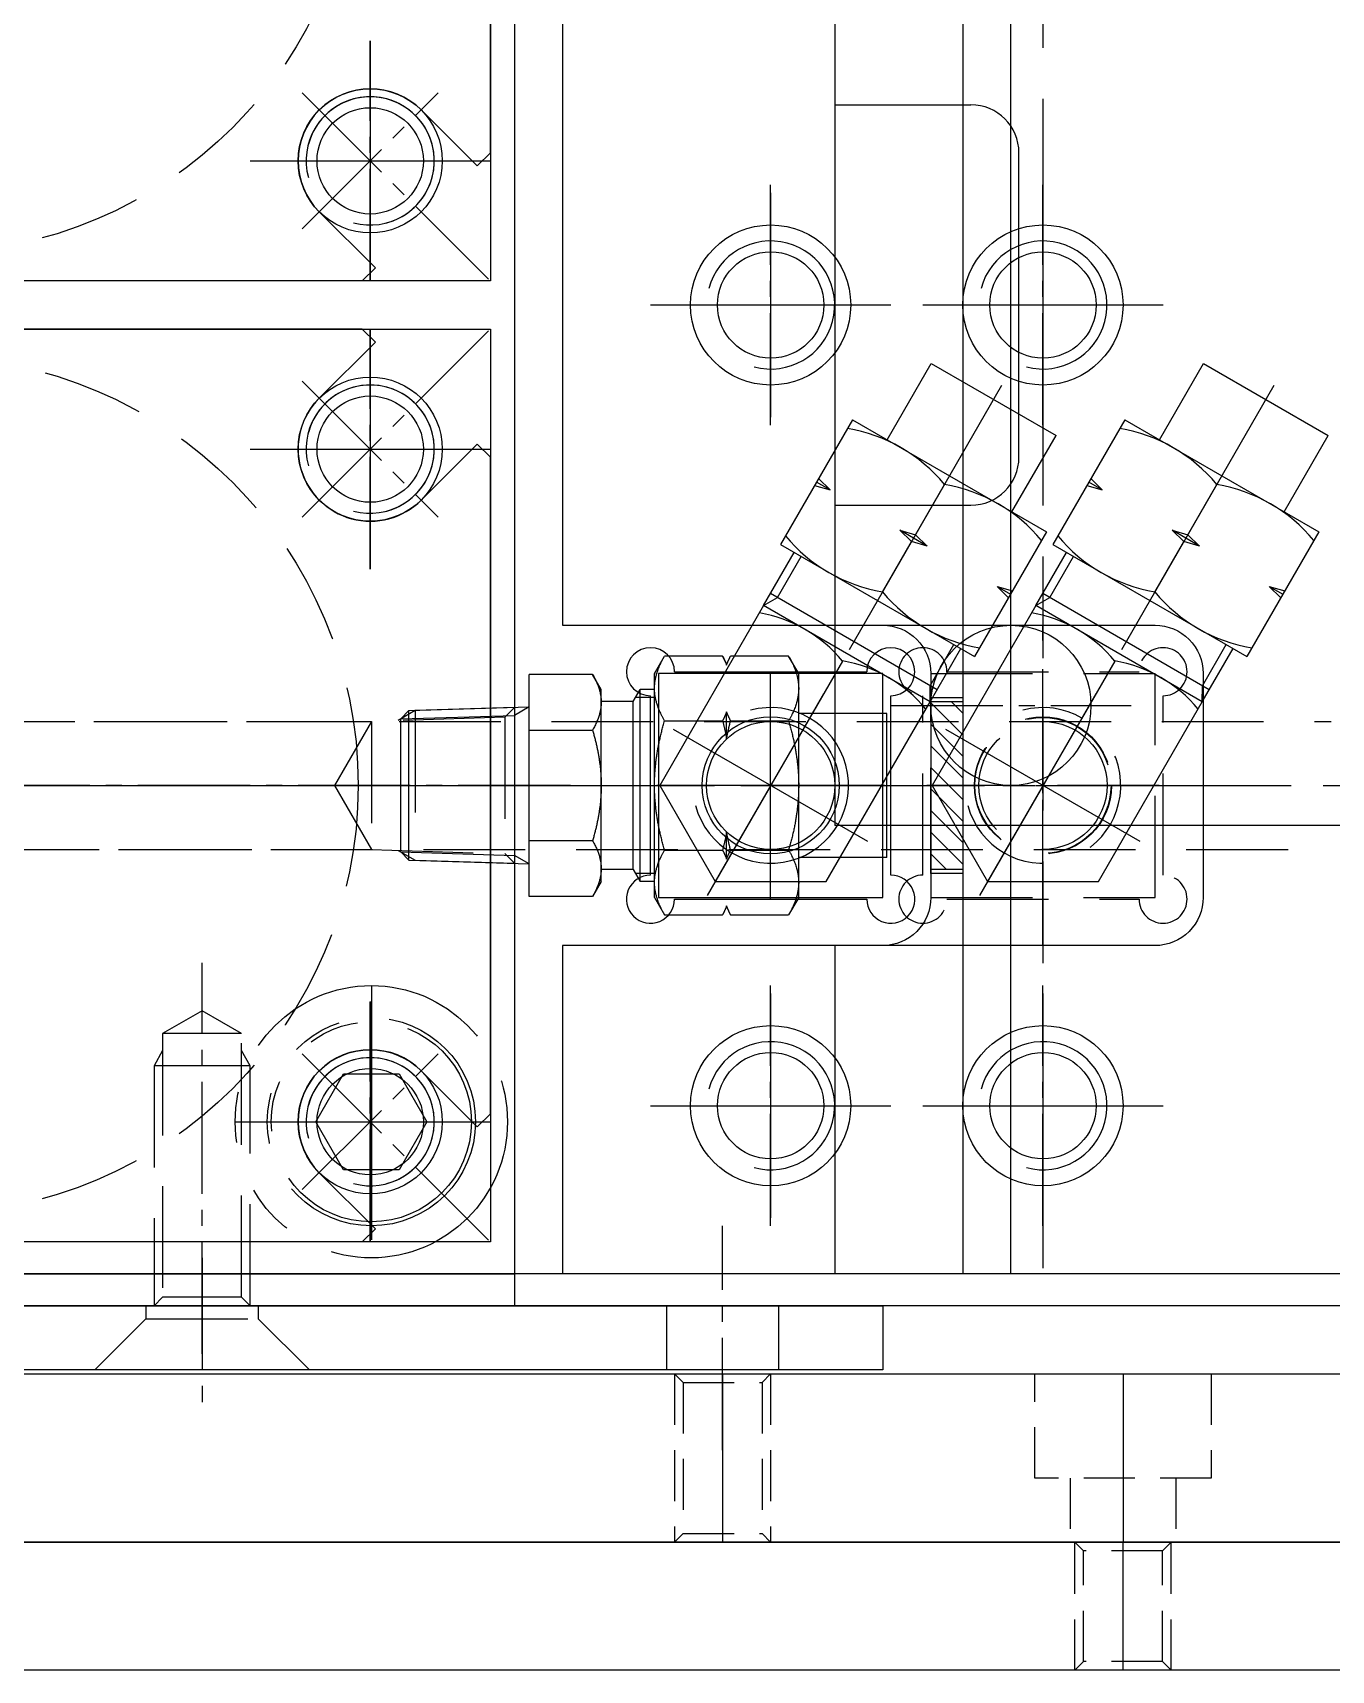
# Model space of a CAD drawing. Header units: millimetres. Extents: x -4251 to 2609, y -1673 to 4048.
# Drawn here: x -4018.9 to -3937.8, y 1784.9 to 1887.1 of the extents above; entities that cross this region are included whole.
import ezdxf

# ---------------------------------------------------------------- set-up
doc = ezdxf.new("R2010")
doc.units = ezdxf.units.MM
for name, pattern in [('CENTER', [50.8, 31.75, -6.35, 6.35, -6.35]), ('CENTER1', [10, 7, -1, 1, -1]), ('CENTER2', [28.575, 19.05, -3.175, 3.175, -3.175]), ('HIDDEN', [9.525, 6.35, -3.175]), ('HIDDEN2', [4.7625, 3.175, -1.5875]), ('PHANTOM2', [31.75, 15.875, -3.175, 3.175, -3.175, 3.175, -3.175])]:
    doc.linetypes.add(name, pattern=pattern)
for name, color, linetype in [('CENTER', 1, 'CENTER'), ('PV-529CA', 7, 'Continuous'), ('THIN', 3, 'Continuous'), ('가는실선', 6, 'Continuous'), ('외형선', 7, 'Continuous'), ('중심선', 3, 'CENTER2')]:
    doc.layers.add(name, color=color, linetype=linetype)

# ---------------------------------------------------------------- blocks, each defined once
blk = doc.blocks.new('A$C050D3838')
at = {"color": 2, "linetype": 'HIDDEN2'}
for p, q in [((-44, 0), (-44, -10.5)), ((-38, 0), (-38, -10.5)), ((-43.46, -0.54), (-43.46, -9.96)), ((-38.54, -0.54), (-38.54, -9.96)), ((-19.3, -6.5), (-19.3, -10.5)), ((-12.7, -6.5), (-12.7, -10.5))]:
    blk.add_line(p, q, dxfattribs=at)
at = {"color": 30}
blk.add_lwpolyline([(-201, 0), (-1, 0), (-1, -10.5), (-201, -10.5), (-201, 0)], dxfattribs=at)
at = {"color": 2, "linetype": 'HIDDEN2'}
for points in [[(-44, 0), (-43.46, -0.54), (-38.54, -0.54), (-38, 0)], [(-10.5, 0), (-10.5, -6.5), (-21.5, -6.5), (-21.5, 0)], [(-44, -10.5), (-43.46, -9.96), (-38.54, -9.96), (-38, -10.5)]]:
    blk.add_lwpolyline(points, dxfattribs=at)
at = {"layer": 'CENTER'}
for p, q in [((-41, 0), (-41, -10.5)), ((-16, 0), (-16, -10.5))]:
    blk.add_line(p, q, dxfattribs=at)
blk = doc.blocks.new('A$C54F9723F')
at = {"color": 1, "linetype": 'CENTER1'}
for p, q in [((0, 40, 0), (0, -40, 0)), ((-16.76, 23.26), (-28.39, 34.89)), ((16.76, 23.26), (28.39, 34.89)), ((-25.24, 23.26), (-16.76, 31.74)), ((25.24, 23.26), (16.76, 31.74)), ((0, -7.49), (0, 7.49)), ((33.5, 0), (-33.5, 0)), ((-7.49, 0), (7.49, 0)), ((-16.76, -23.26), (-28.39, -34.89)), ((-25.24, -23.26), (-16.76, -31.74)), ((16.76, -23.26), (28.39, -34.89)), ((25.24, -23.26), (16.76, -31.74))]:
    blk.add_line(p, q, dxfattribs=at)
at = {"color": 1}
for p, q in [((-20.5, 35), (-21.32, 34.18)), ((20.5, 35), (-20.5, 35)), ((20.5, 35), (21.32, 34.18)), ((-17.82, 30.68), (-21.32, 34.18)), ((17.82, 30.68), (21.32, 34.18)), ((-27.68, 27.82), (-28.5, 27)), ((-24.18, 24.32), (-27.68, 27.82)), ((24.18, 24.32), (27.68, 27.82)), ((27.68, 27.82), (28.5, 27)), ((-28.5, 27, 0), (-28.5, -27, 0)), ((28.5, 27), (28.5, -27)), ((-24.18, -24.32), (-27.68, -27.82)), ((24.18, -24.32), (27.68, -27.82)), ((-27.68, -27.82), (-28.5, -27)), ((27.68, -27.82), (28.5, -27)), ((-17.82, -30.68), (-21.32, -34.18)), ((17.82, -30.68), (21.32, -34.18)), ((-20.5, -35), (-21.32, -34.18)), ((20.5, -35), (21.32, -34.18)), ((20.5, -35), (-20.5, -35))]:
    blk.add_line(p, q, dxfattribs=at)
at = {"color": 250, "linetype": 'CENTER1'}
for p, q in [((-21, 20.01, 0), (-21, 34.99, 0)), ((21, 20.01, 0), (21, 34.99, 0)), ((-13.51, 27.5, 0), (-28.49, 27.5, 0)), ((28.49, 27.5, 0), (13.51, 27.5, 0)), ((-21, -34.99, 0), (-21, -20.01, 0)), ((21, -34.99, 0), (21, -20.01, 0)), ((-13.51, -27.5, 0), (-28.49, -27.5, 0)), ((28.49, -27.5, 0), (13.51, -27.5, 0))]:
    blk.add_line(p, q, dxfattribs=at)
at = {"color": 250}
blk.add_lwpolyline([(28.5, -35), (-28.5, -35), (-28.5, 35), (28.5, 35)], close=True, dxfattribs=at)
for centre in [(-21, 27.5, 0), (21, 27.5, 0), (-21, -27.5, 0), (21, -27.5, 0)]:
    blk.add_circle(centre, 3.32, dxfattribs=at)
at = {"color": 2, "linetype": 'HIDDEN'}
blk.add_circle((0, 0), 26.75, dxfattribs=at)
at = {"color": 1}
blk.add_circle((0, 0), 5.25, dxfattribs=at)
at = {"color": 250}
for centre in [(-21, 27.5, 0), (21, 27.5, 0), (-21, -27.5, 0), (21, -27.5, 0)]:
    blk.add_arc(centre, 4, 15, 285, dxfattribs=at)
at = {"color": 1}
for centre, start, end in [((-21, 27.5), 225, 45), ((21, 27.5), 135, 315), ((-21, -27.5), 315, 135), ((21, -27.5), 45, 225)]:
    blk.add_arc(centre, 4.5, start, end, dxfattribs=at)
blk = doc.blocks.new('A$C699871DD')
at = {"rotation": 270}
for p in [(-141.66, 0.8, 0), (-141.66, -59.2, 0)]:
    blk.add_blockref('A$C54F9723F', p, dxfattribs=at)
blk = doc.blocks.new('A$C35FF11A1')
at = {"color": 2, "linetype": 'HIDDEN2', "ltscale": 2}
for p, q in [((171, -91, 0), (171, -71, 0)), ((164, -74, 0), (164, -88, 0)), ((164, -74, 0), (178, -74, 0)), ((165, -73.9, 0), (177, -73.9, 0)), ((171, -88.25, 0), (171, -73.75, 0)), ((178, -88, 0), (178, -74, 0)), ((163.5, -86.6, 0), (163.5, -75.4, 0)), ((16.5, -77, 0), (189, -77, 0)), ((161, -81, 0), (181, -81, 0)), ((178.25, -81, 0), (163.75, -81, 0)), ((8.5, -85, 0), (189, -85, 0)), ((164, -88, 0), (178, -88, 0)), ((165, -88.1, 0), (177, -88.1, 0))]:
    blk.add_line(p, q, dxfattribs=at)
at = {"color": 1, "linetype": 'CENTER1', "ltscale": 2, "elevation": 0}
blk.add_lwpolyline([(12.5, 11.18), (12.5, -81), (191, -81)], dxfattribs=at)
at = {"color": 6, "elevation": 0}
blk.add_lwpolyline([(-9, 9.5), (191, 9.5), (191, -111.5), (-9, -111.5)], close=True, dxfattribs=at)
at = {"color": 2, "linetype": 'HIDDEN2', "ltscale": 2, "elevation": 0}
blk.add_lwpolyline([(178.5, -86.6), (178.5, -75.4)], dxfattribs=at)
at = {"ltscale": 10}
for centre in [(129, -42), (171, -51, 0), (129, -60), (171, -101, 0), (129, -102)]:
    blk.add_circle(centre, 3.32, dxfattribs=at)
at = {"color": 2, "linetype": 'HIDDEN2', "ltscale": 2}
for radius in [4.28, 4.25, 4]:
    blk.add_circle((171, -81, 0), radius, dxfattribs=at)
for centre, radius, start, end in [((163.5, -73.9, 0), 1.5, 0, 270), ((178.5, -73.9, 0), 1.5, 270, 180), ((171, -81, 0), 4.86, 195, 105), ((163.5, -88.1, 0), 1.5, 90, 0), ((178.5, -88.1, 0), 1.5, 180, 90)]:
    blk.add_arc(centre, radius, start, end, dxfattribs=at)
at = {"layer": 'CENTER', "ltscale": 10}
for p, q in [((129, -35), (129, -49)), ((122, -42), (136, -42)), ((171, -44, 0), (171, -58, 0)), ((164, -51, 0), (178, -51, 0)), ((129, -53), (129, -67)), ((122, -60), (136, -60)), ((171, -94, 0), (171, -108, 0)), ((129, -95), (129, -109)), ((164, -101, 0), (178, -101, 0)), ((122, -102), (136, -102))]:
    blk.add_line(p, q, dxfattribs=at)
at = {"layer": 'THIN', "ltscale": 10}
for centre in [(129, -42), (171, -51, 0), (129, -60), (171, -101, 0), (129, -102)]:
    blk.add_arc(centre, 4, 255, 165, dxfattribs=at)
blk = doc.blocks.new('A$C67512D08')
at = {"color": 1, "linetype": 'CENTER1'}
for p, q in [((129, -34.5, 0), (129, -49.5, 0)), ((121.5, -42, 0), (136.5, -42, 0)), ((129, -52.5, 0), (129, -67.5, 0)), ((121.5, -60, 0), (136.5, -60, 0)), ((118.5, -116.5, 0), (118.5, -92.08, 0)), ((129, -94.5, 0), (129, -109.5, 0)), ((121.5, -102, 0), (136.5, -102, 0))]:
    blk.add_line(p, q, dxfattribs=at)
at = {"color": 2, "linetype": 'HIDDEN2', "ltscale": 2}
for p, q in [((131.8, -76.33, 0), (131.8, -85.67, 0)), ((28, -77, 0), (129.08, -77, 0)), ((129.08, -77, 0), (129.08, -85, 0)), ((20, -85, 0), (129.08, -85, 0)), ((120.96, -96.5, 0), (116.04, -96.5, 0)), ((121.5, -98.5, 0), (115.5, -98.5, 0))]:
    blk.add_line(p, q, dxfattribs=at)
at = {"color": 6, "elevation": 0}
blk.add_lwpolyline([(-9, 11.5), (138, 11.5), (138, -113.5), (-9, -113.5)], close=True, dxfattribs=at)
at = {"color": 1, "linetype": 'CENTER1', "ltscale": 2, "elevation": 0}
blk.add_lwpolyline([(138, -21), (24, -21), (24, -81), (138, -81)], dxfattribs=at)
at = {"color": 2, "linetype": 'HIDDEN2', "ltscale": 2, "elevation": 0}
for points in [[(138, -76.14), (131.8, -76.33), (130.74, -76.94)], [(138, -76.14), (137.4, -76.74), (137.4, -85.26), (138, -85.86)], [(137.4, -76.74), (129.08, -77), (126.77, -81), (129.08, -85), (137.4, -85.26)], [(130.74, -85.06), (131.8, -85.67), (138, -85.86)], [(120.96, -112.96), (120.96, -96.5), (118.5, -95.08), (116.04, -96.5), (116.04, -112.96)], [(116.04, -97.56), (115.5, -98.5), (115.5, -113.5)], [(121.5, -113.5), (121.5, -98.5), (120.96, -97.56)], [(121.5, -113.5), (120.96, -112.96), (116.04, -112.96), (115.5, -113.5)]]:
    blk.add_lwpolyline(points, dxfattribs=at)
at = {"color": 6}
for centre in [(129, -42, 0), (129, -60, 0), (129, -102, 0)]:
    blk.add_circle(centre, 4.5, dxfattribs=at)
blk = doc.blocks.new('A$C224543A8')
at = {"color": 1, "linetype": 'CENTER1'}
for p, q in [((140.5, -9, 0), (140.5, 5, 0)), ((108, 3, 0), (108, -7, 0))]:
    blk.add_line(p, q, dxfattribs=at)
at = {"color": 2, "linetype": 'HIDDEN'}
for p, q in [((104.5, 0, 0), (104.5, -0.8, 0)), ((111.5, 0, 0), (111.5, -0.8, 0)), ((137, 0, 0), (137, -4, 0)), ((144, 0, 0), (144, -4, 0)), ((104.5, -0.8, 0), (111.5, -0.8, 0))]:
    blk.add_line(p, q, dxfattribs=at)
at = {"color": 6, "elevation": 0}
blk.add_lwpolyline([(-19.5, 0), (150.5, 0), (150.5, -4), (-19.5, -4), (-19.5, 0)], dxfattribs=at)
at = {"color": 2, "linetype": 'HIDDEN', "elevation": 0}
for points in [[(104.5, -0.8), (101.3, -4)], [(111.5, -0.8), (114.7, -4)]]:
    blk.add_lwpolyline(points, dxfattribs=at)
blk = doc.blocks.new('A$C421973F8')
at = {"color": 1}
blk.add_lwpolyline([(-7, 7), (-7, -7), (7, -7), (7, 7)], close=True, dxfattribs=at)
blk.add_circle((0, 0), 4.28)
blk.add_circle((0, 0), 4, dxfattribs=at)
at = {"layer": 'CENTER'}
for p, q in [((0, -4.86), (0, 4.86)), ((4.86, 0), (-4.86, 0))]:
    blk.add_line(p, q, dxfattribs=at)
at = {"layer": 'THIN'}
blk.add_arc((0, 0), 4.86, 195, 105, dxfattribs=at)
blk = doc.blocks.new('A$C5AAB78A5')
at = {"linetype": 'HIDDEN2', "ltscale": 2}
h = blk.add_hatch(dxfattribs=at)
h.set_pattern_fill('ANSI31', color=2, scale=0.3, angle=-90)
h.set_pattern_definition([(315, (-163.3296, 2504.4756), (0.6735192, 0.6735192), [])])
h.paths.add_polyline_path([(166, -75.75), (166, -86.25), (164, -86.25), (164, -75.75)])
at = {"color": 6}
for p, q in [((148, -73.9, 0), (160, -73.9, 0)), ((146.5, -86.6, 0), (146.5, -75.4, 0))]:
    blk.add_line(p, q, dxfattribs=at)
at = {"color": 2, "linetype": 'HIDDEN2', "ltscale": 2}
for p, q in [((16.5, -77, 0), (164, -77, 0)), ((8.5, -85, 0), (164, -85, 0))]:
    blk.add_line(p, q, dxfattribs=at)
at = {"color": 1, "linetype": 'CENTER1', "ltscale": 2, "elevation": 0}
blk.add_lwpolyline([(12.5, 11.18), (12.5, -81), (164.5, -81)], dxfattribs=at)
at = {"color": 6, "elevation": 0}
blk.add_lwpolyline([(-9, 9.5), (166, 9.5), (166, -111.5), (-9, -111.5)], close=True, dxfattribs=at)
blk.add_lwpolyline([(161.5, -86.6), (161.5, -75.4)], dxfattribs=at)
at = {"color": 2, "linetype": 'HIDDEN2', "ltscale": 2, "elevation": 0}
for points in [[(166, -75.5), (166, -86.5), (164, -86.5), (164, -75.5)], [(166, -75.75), (166, -86.25), (164, -86.25), (164, -75.75)]]:
    blk.add_lwpolyline(points, close=True, dxfattribs=at)
at = {"color": 6, "elevation": 0}
blk.add_lwpolyline([(146.5, -86.6, 2.414214), (148, -88.1), (160, -88.1, 2.414214), (161.5, -86.6)], format="xyb", dxfattribs=at)
at = {"ltscale": 10}
for centre in [(129, -42), (154, -51, 0), (129, -60), (154, -101, 0), (129, -102)]:
    blk.add_circle(centre, 3.32, dxfattribs=at)
at = {"color": 6}
blk.add_circle((154, -81, 0), 4, dxfattribs=at)
for centre, start, end in [((146.5, -73.9, 0), 0, 270), ((161.5, -73.9, 0), 270, 180)]:
    blk.add_arc(centre, 1.5, start, end, dxfattribs=at)
at = {"layer": 'CENTER', "ltscale": 10}
for p, q in [((129, -35), (129, -49)), ((122, -42), (136, -42)), ((154, -44, 0), (154, -58, 0)), ((147, -51, 0), (161, -51, 0)), ((129, -53), (129, -67)), ((122, -60), (136, -60)), ((154, -94, 0), (154, -108, 0)), ((129, -95), (129, -109)), ((147, -101, 0), (161, -101, 0)), ((122, -102), (136, -102))]:
    blk.add_line(p, q, dxfattribs=at)
at = {"layer": 'CENTER', "color": 1}
for p, q in [((154, -88.1, 0), (154, -73.9, 0)), ((161.1, -81, 0), (146.9, -81, 0))]:
    blk.add_line(p, q, dxfattribs=at)
at = {"layer": 'THIN', "ltscale": 10}
for centre in [(129, -42), (154, -51, 0), (129, -60), (154, -101, 0), (129, -102)]:
    blk.add_arc(centre, 4, 255, 165, dxfattribs=at)
blk.add_blockref('A$C421973F8', (154, -81, 0))
blk = doc.blocks.new('A$C6CDA58BF')
at = {"color": 6, "linetype": 'PHANTOM2'}
for p, q in [((0, 8.5), (0, -8.5)), ((-8.5, 0), (8.5, 0))]:
    blk.add_line(p, q, dxfattribs=at)
blk.add_lwpolyline([(1.73, -3), (-1.73, -3), (-3.46, 0), (-1.73, 3), (1.73, 3), (3.46, 0), (1.73, -3)], dxfattribs=at)
for radius in [8.5, 6.5, 6.25]:
    blk.add_circle((0, 0), radius, dxfattribs=at)
blk = doc.blocks.new('A$C1A1F7E32')
at = {"layer": 'PV-529CA'}
for p, q in [((4.5, 30.33), (-4.5, 30.33)), ((-4.5, 30.33), (-4.5, 24.83)), ((4.5, 30.33), (4.5, 24.83)), ((-7, 24.83), (-8.08, 24.2)), ((7, 24.83), (-7, 24.83)), ((7, 24.83), (8.08, 24.2)), ((-8.08, 24.2), (-8.08, 20.58)), ((-4.04, 20.58), (-4.04, 24.2)), ((4.04, 20.58), (4.04, 24.2)), ((8.08, 20.58), (8.08, 24.2)), ((-7.58, 20.33), (-8.08, 20.58)), ((7.58, 20.33), (8.08, 20.58)), ((-7.58, 20.33), (-8.08, 20.08)), ((-8.08, 20.08), (-8.08, 16.46)), ((-7.52, 20.33), (-7.58, 20.33)), ((-2.92, 20.33), (-4.6, 20.33)), ((-4.04, 16.46), (-4.04, 20.08)), ((4.6, 20.33), (2.92, 20.33)), ((4.04, 16.46), (4.04, 20.08)), ((7.58, 20.33), (7.52, 20.33)), ((7.58, 20.33), (8.08, 20.08)), ((8.08, 16.46), (8.08, 20.08)), ((-7, 15.83), (-8.08, 16.46)), ((7, 15.83), (8.08, 16.46)), ((7, 15.83), (-7, 15.83)), ((-6, 15.83), (-6, 14.93)), ((6, 15.83), (6, 14.93)), ((6, 14.93), (-6, 14.93)), ((-5.25, 14.5), (-6, 14.93)), ((5.25, 14.5), (-5.25, 14.5)), ((-5.25, 14.5), (-5.25, 12.5)), ((5.25, 14.5), (6, 14.93)), ((5.25, 14.5), (5.25, 12.5)), ((-6, 12.5), (-6.93, 11.96)), ((6, 12.5), (-6, 12.5)), ((6, 12.5), (6.93, 11.96)), ((-6.93, 11.96), (-6.93, 8)), ((-3.46, 8), (-3.46, 11.96)), ((3.46, 11.96), (3.46, 8)), ((6.93, 11.96), (6.93, 8)), ((6.93, 8), (-6.93, 8)), ((-4.67, 0.5), (-4.9, 8)), ((4.67, 0.5), (4.9, 8)), ((4.67, 0.5), (-4.67, 0.5)), ((-4.15, 0), (-4.67, 0.5)), ((4.15, 0), (-4.15, 0)), ((4.15, 0), (4.67, 0.5))]:
    blk.add_line(p, q, dxfattribs=at)
for points, weights in [([(-8.08, 24.2), (-7, 24.83), (-6.06, 24.83)], [1, 1.0379548493, 1]), ([(-6.06, 24.83), (-5.12, 24.83), (-4.04, 24.2)], [1, 1.0379548493, 1]), ([(-4.04, 24.2), (-1.88, 24.83), (0, 24.83)], [1, 1.0379548493, 1]), ([(0, 24.83), (1.88, 24.83), (4.04, 24.2)], [1, 1.0379548493, 1]), ([(4.04, 24.2), (5.12, 24.83), (6.06, 24.83)], [1, 1.0379548493, 1]), ([(6.06, 24.83), (7, 24.83), (8.08, 24.2)], [1, 1.0379548493, 1]), ([(-7.52, 20.33), (-7.79, 20.43), (-8.08, 20.58)], [1, 1.00259269997, 1]), ([(-4.04, 20.58), (-4.33, 20.43), (-4.6, 20.33)], [1, 1.00259269997, 1]), ([(-2.92, 20.33), (-3.46, 20.43), (-4.04, 20.58)], [1, 1.00259269997, 1]), ([(4.04, 20.58), (3.46, 20.43), (2.92, 20.33)], [1, 1.00259269997, 1]), ([(4.6, 20.33), (4.33, 20.43), (4.04, 20.58)], [1, 1.00259269997, 1]), ([(8.08, 20.58), (7.79, 20.43), (7.52, 20.33)], [1, 1.00259269997, 1]), ([(-8.08, 20.08), (-7.79, 20.23), (-7.52, 20.33)], [1, 1.00259269997, 1]), ([(-4.6, 20.33), (-4.33, 20.23), (-4.04, 20.08)], [1, 1.00259269997, 1]), ([(-4.04, 20.08), (-3.46, 20.23), (-2.92, 20.33)], [1, 1.00259269997, 1]), ([(2.92, 20.33), (3.46, 20.23), (4.04, 20.08)], [1, 1.00259269997, 1]), ([(4.04, 20.08), (4.33, 20.23), (4.6, 20.33)], [1, 1.00259269997, 1]), ([(7.52, 20.33), (7.79, 20.23), (8.08, 20.08)], [1, 1.00259269997, 1]), ([(-6.06, 15.83), (-7, 15.83), (-8.08, 16.46)], [1, 1.0379548493, 1]), ([(-4.04, 16.46), (-5.12, 15.83), (-6.06, 15.83)], [1, 1.0379548493, 1]), ([(0, 15.83), (-1.88, 15.83), (-4.04, 16.46)], [1, 1.0379548493, 1]), ([(4.04, 16.46), (1.88, 15.83), (0, 15.83)], [1, 1.0379548493, 1]), ([(6.06, 15.83), (5.12, 15.83), (4.04, 16.46)], [1, 1.0379548493, 1]), ([(8.08, 16.46), (7, 15.83), (6.06, 15.83)], [1, 1.0379548493, 1]), ([(-6.93, 11.96), (-6, 12.5), (-5.2, 12.5)], [1, 1.0379548493, 1]), ([(-5.2, 12.5), (-4.39, 12.5), (-3.46, 11.96)], [1, 1.0379548493, 1]), ([(-3.46, 11.96), (-1.61, 12.5), (0, 12.5)], [1, 1.0379548493, 1]), ([(0, 12.5), (1.61, 12.5), (3.46, 11.96)], [1, 1.0379548493, 1]), ([(3.46, 11.96), (4.39, 12.5), (5.2, 12.5)], [1, 1.0379548493, 1]), ([(5.2, 12.5), (6, 12.5), (6.93, 11.96)], [1, 1.0379548493, 1])]:
    blk.add_rational_spline(points, weights, degree=2, dxfattribs=at)
at = {"layer": '가는실선'}
for p, q in [((-5.5, 15.83), (-5.5, 14.64)), ((5.5, 15.83), (5.5, 14.64)), ((-4.9, 8), (-4.37, 7.08)), ((4.9, 8), (4.37, 7.08)), ((-4.15, 0), (-4.37, 7.08)), ((4.15, 0), (4.37, 7.08))]:
    blk.add_line(p, q, dxfattribs=at)
at = {"layer": '외형선'}
blk.add_line((-4.87, 7.08), (4.87, 7.08), dxfattribs=at)
at = {"layer": '중심선'}
blk.add_line((0, -1), (0, 31.33), dxfattribs=at)
blk = doc.blocks.new('A$C24EF5521')
at = {"layer": 'PV-529CA'}
for p, q in [((-14.5, 7), (-14.5, -7)), ((-5.5, 7), (-14.5, 7)), ((-5.5, 7), (-5.5, -7)), ((-18.33, 6), (-14.5, 6)), ((-5.5, 4.5), (0, 4.5)), ((0, 4.5), (0, -4.5)), ((-5.5, -4.5), (0, -4.5)), ((-18.33, -6), (-14.5, -6)), ((-5.5, -7), (-14.5, -7))]:
    blk.add_line(p, q, dxfattribs=at)
at = {"layer": '가는실선'}
for p, q in [((-18.33, 6), (-17.46, 5.5)), ((-17.46, 5.5), (-14.5, 5.5)), ((-18.33, -6), (-17.46, -5.5)), ((-17.46, -5.5), (-14.5, -5.5))]:
    blk.add_line(p, q, dxfattribs=at)
at = {"layer": '외형선'}
for p, q in [((-10.25, 7), (-10, 6.02)), ((-10, 6.02), (-9.75, 7)), ((-10, 6.02), (-10, 7)), ((-31.29, 6), (-34.76, 0)), ((-18.33, 6), (-31.29, 6)), ((-18.33, -6), (-18.33, 6)), ((-17.46, -6), (-17.46, 6)), ((-34.76, 0), (-31.29, -6)), ((-18.87, 0), (-34.76, 0)), ((-10.25, 0), (-10, 0.98)), ((-10, 0.98), (-9.75, 0)), ((-10, -0.98), (-10, 0.98)), ((-9.75, 0), (-10, -0.98)), ((-9.75, 0), (-6.13, 0)), ((-13.87, 0), (-10.25, 0)), ((-10, -0.98), (-10.25, 0)), ((-31.29, -6), (-18.33, -6)), ((-10.25, -7), (-10, -6.02)), ((-10, -6.02), (-9.75, -7)), ((-10, -6.02), (-10, -7))]:
    blk.add_line(p, q, dxfattribs=at)
for centre, radius, start, end in [((-4.39, 3.5), 10.11, 159.7438, 200.2562), ((-15.61, 3.5), 10.11, 339.7438, 20.2562), ((-26.99, 3), 8.67, 339.7438, 20.2562), ((-26.99, -3), 8.67, 339.7438, 20.2562), ((-4.39, -3.5), 10.11, 159.7438, 200.2562), ((-15.61, -3.5), 10.11, 339.7438, 20.2562)]:
    blk.add_arc(centre, radius, start, end, dxfattribs=at)
at = {"layer": '중심선'}
for p, q in [((-27.83, -7), (-27.83, 7)), ((1, 0), (-35.76, 0))]:
    blk.add_line(p, q, dxfattribs=at)
blk = doc.blocks.new('A$C504B16A8')
at = {"color": 2, "elevation": 0}
for points in [[(-41.5, 32.5), (168.5, 32.5), (168.5, -92.5), (-41.5, -92.5)], [(-36.5, -90.5), (110.5, -90.5), (110.5, -92.5), (-36.5, -92.5)]]:
    blk.add_lwpolyline(points, close=True, dxfattribs=at)
for name, p in [('A$C67512D08', (-27.5, 21, 0)), ('A$C35FF11A1', (-27.5, 21, 0)), ('A$C5AAB78A5', (-27.5, 21, 0)), ('A$C6CDA58BF', (101.57, -81, 0)), ('A$C224543A8', (-17, -92.5, 0))]:
    blk.add_blockref(name, p)
at = {"linetype": 'HIDDEN'}
blk.add_blockref('A$C699871DD', (215.66, -0.8, 0), dxfattribs=at)
for name, p, rotation in [('A$C24EF5521', (140.42, -35.9, 0), 59.99999999999999), ('A$C24EF5521', (157.42, -35.9, 0), 59.99999999999999), ('A$C1A1F7E32', (103.42, -60, 0), 270)]:
    blk.add_blockref(name, p, dxfattribs=dict(rotation=rotation))
blk = doc.blocks.new('A$C299D7E66')
at = {"color": 1}
for p, q in [((15, -110.5, 0), (15, 10.5, 0)), ((-13, -30, 0), (-13, -70, 0)), ((-13, -90, 0), (-13, -110.5, 0)), ((49, -110.5, 0), (-13, -110.5, 0))]:
    blk.add_line(p, q, dxfattribs=at)
at = {"color": 2, "linetype": 'HIDDEN'}
blk.add_line((17, 10.5, 0), (17, -110.5, 0), dxfattribs=at)
at = {"color": 1, "linetype": 'CENTER1'}
for p, q in [((0, -57.5), (0, -42.5)), ((-7.5, -50), (7.5, -50)), ((0, -107.5), (0, -92.5)), ((-7.5, -100), (7.5, -100))]:
    blk.add_line(p, q, dxfattribs=at)
at = {"color": 1, "elevation": 0}
blk.add_lwpolyline([(-13, -70), (7, -70, -0.414214), (10, -73), (10, -87, -0.414214), (7, -90), (-13, -90)], format="xyb", dxfattribs=at)
at = {"color": 1}
for centre in [(0, -50), (0, -100)]:
    blk.add_circle(centre, 5, dxfattribs=at)
blk = doc.blocks.new('A$C33E56D32')
at = {"color": 1}
for p, q in [((-33, -28, 0), (-33, -48, 0)), ((-33, -48, 0), (-24.5, -48, 0)), ((-21.5, -70, 0), (-21.5, -51, 0)), ((-33, -73, 0), (-33, -93, 0)), ((-33, -73, 0), (-24.5, -73, 0)), ((0, -93, 0), (-33, -93, 0))]:
    blk.add_line(p, q, dxfattribs=at)
at = {"color": 250}
for p, q in [((-33, -40.5, 0), (-33, -80.5, 0)), ((-33, -100.5, 0), (-33, -121, 0)), ((0, -121), (-33, -121))]:
    blk.add_line(p, q, dxfattribs=at)
at = {"color": 250, "linetype": 'CENTER1'}
for p, q in [((-20, -68, 0), (-20, -53, 0)), ((-27.5, -60.5, 0), (-12.5, -60.5, 0)), ((-20, -118, 0), (-20, -103, 0)), ((-27.5, -110.5, 0), (-12.5, -110.5, 0))]:
    blk.add_line(p, q, dxfattribs=at)
at = {"color": 1, "linetype": 'CENTER1'}
for p, q in [((-22, -93, 0), (-22, -78, 0)), ((-29.5, -85.5, 0), (-14.5, -85.5, 0))]:
    blk.add_line(p, q, dxfattribs=at)
at = {"color": 250, "elevation": 0}
blk.add_lwpolyline([(-33, -80.5), (-13, -80.5, -0.414214), (-10, -83.5), (-10, -97.5, -0.414214), (-13, -100.5), (-33, -100.5)], format="xyb", dxfattribs=at)
at = {"color": 250}
for centre in [(-20, -60.5, 0), (-20, -110.5, 0)]:
    blk.add_circle(centre, 5, dxfattribs=at)
at = {"color": 1}
blk.add_circle((-22, -85.5, 0), 5, dxfattribs=at)
at = {"color": 1, "extrusion": (-2.34441e-07, 0, 1)}
blk.add_arc((-24.5, -51, 0), 3, 0, 90, dxfattribs=at)
at = {"color": 1}
blk.add_arc((-24.5, -70, 0), 3, 270, 0, dxfattribs=at)
blk = doc.blocks.new('A$C55941044')
at = {"color": 2, "linetype": 'HIDDEN2'}
for p, q in [((-199, 0), (-199, 8)), ((-198.46, 0.54), (-198.46, 7.46)), ((-193.54, 0.54), (-193.54, 7.46)), ((-193, 0), (-193, 8))]:
    blk.add_line(p, q, dxfattribs=at)
at = {"color": 30}
blk.add_lwpolyline([(-385, 8), (0, 8), (0, 0), (-385, 0)], close=True, dxfattribs=at)
at = {"color": 2, "linetype": 'HIDDEN2'}
for points in [[(-193, 8), (-193.54, 7.46), (-198.46, 7.46), (-199, 8)], [(-193, 0), (-193.54, 0.54), (-198.46, 0.54), (-199, 0)]]:
    blk.add_lwpolyline(points, dxfattribs=at)
at = {"layer": 'CENTER'}
blk.add_line((-196, 0), (-196, 8), dxfattribs=at)

msp = doc.modelspace()

# ---------------------------------------------------------------- block references
for name, p in [('A$C504B16A8', (-4099.3443, 1900.1271, 0)), ('A$C55941044', (-3754.8443, 1784.8771, -0.0001)), ('A$C299D7E66', (-3972.8443, 1920.1271, -0.0001)), ('A$C33E56D32', (-3935.8443, 1930.6271, 0)), ('A$C050D3838', (-3934.8443, 1803.3771, 0))]:
    msp.add_blockref(name, p)

doc.saveas('drawing.dxf')
